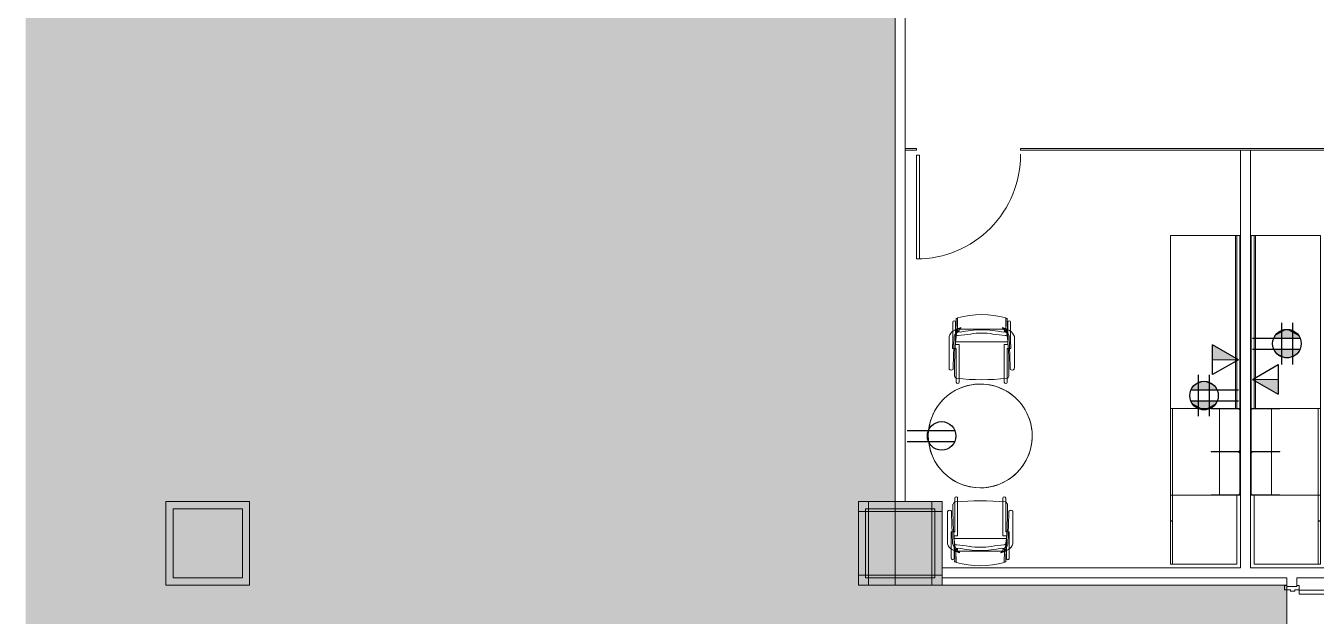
# Model space of a CAD drawing. Header units: inches. Extents: x 4757 to 6765, y 9919 to 10946.
# Drawn here: x 4757.3 to 5204.6, y 10416 to 10620.8 of the extents above; entities that cross this region are included whole.
import ezdxf

# ---------------------------------------------------------------- set-up
doc = ezdxf.new("R2010")
doc.units = ezdxf.units.IN
doc.header["$MEASUREMENT"] = 0
for name, color, linetype, lineweight in [('A-ANNO-NOTE', 7, 'Continuous', 9), ('A-DETL-GENF', 92, 'Continuous', 9), ('A-DETL-THIN', 151, 'Continuous', 9), ('A-DOOR', 31, 'Continuous', 13), ('A-WALL', 113, 'Continuous', 13), ('A-WALL-PATT', 111, 'Continuous', 13), ('Bb-col', 7, 'Continuous', 9), ('I-FURN', 30, 'Continuous', 9), ('I-FURN-PNLS', 30, 'Continuous', 9), ('I-WALL', 2, 'Continuous', 9), ('Rosslyn Plaza North_1777 North Kent St _W632_-09_dwg', 8, 'Continuous', 9)]:
    doc.layers.add(name, color=color, linetype=linetype, lineweight=lineweight)

# ---------------------------------------------------------------- blocks, each defined once
blk = doc.blocks.new('Door - Single - Solid Door-8328956-Level XX  POWER _ SIGNAL')
at = {"layer": 'A-DOOR'}
for p, q in [((-14.01, 38.59), (-12.63, 38.59)), ((-14.01, 2.59), (-14.01, 38.59)), ((-12.63, 38.59), (-12.63, 2.59)), ((-12.63, 2.59), (-14.01, 2.59))]:
    blk.add_line(p, q, dxfattribs=at)
at = {"layer": 'A-DOOR', "lineweight": 9}
for p, q in [((-15.63, 2.59), (-15.63, 1.84)), ((-14.13, 2.59), (-15.63, 2.59)), ((-14.13, 1.09), (-14.13, 2.59)), ((-13.63, 1.09), (-14.13, 1.09)), ((-13.63, -0.41), (-13.63, 1.09)), ((22.12, 1.09), (21.62, 1.09)), ((21.62, 1.09), (21.62, -0.41)), ((23.62, 2.59), (22.12, 2.59)), ((22.12, 2.59), (22.12, 1.09)), ((23.62, 1.84), (23.62, 2.59)), ((-15.63, -1.66), (-15.63, -2.41)), ((-15.63, -2.41), (-14.13, -2.41)), ((-14.13, -2.41), (-14.13, -0.41)), ((-14.13, -0.41), (-13.63, -0.41)), ((21.62, -0.41), (22.12, -0.41)), ((22.12, -0.41), (22.12, -2.41)), ((22.12, -2.41), (23.62, -2.41)), ((23.62, -2.41), (23.62, -1.66))]:
    blk.add_line(p, q, dxfattribs=at)
blk.add_arc((-14.01, 2.59), 36, 359.5, 90, dxfattribs=at)
blk = doc.blocks.new('Door - Glass Single - Patch - Short Handle-7125741-Level XX  POWER _ SIGNAL')
at = {"layer": 'A-DOOR', "lineweight": 20}
for p, q in [((17, 38), (17, 2)), ((18, 38), (17, 38)), ((18, 2), (18, 38)), ((17, 2), (18, 2))]:
    blk.add_line(p, q, dxfattribs=at)
at = {"layer": 'A-DOOR', "lineweight": 9}
blk.add_arc((18, 2), 36, 90, 180.5, dxfattribs=at)
blk = doc.blocks.new('F - EXECUTIVE DESK 4 - F - EXECUTIVE DESK 4-7148762-Level XX  POWER _ SIGNAL')
at = {"layer": 'I-FURN'}
for p, q in [((-58, 86.56), (-58, 86)), ((-58, 86), (-58, 86.56)), ((-58, 86), (-58, 77.06)), ((-58, 77.06), (-58, 86)), ((-57.94, 77.06), (-57.94, 86.56)), ((-57.94, 86.56), (-57.94, 77.06)), ((-43.5, 87.06), (-57.5, 87.06)), ((-57.5, 87.06), (-43.5, 87.06)), ((-57.5, 87), (-43.5, 87)), ((-43.5, 87), (-57.5, 87)), ((-43.06, 86.56), (-43.06, 77.06)), ((-43.06, 77.06), (-43.06, 86.56)), ((-43, 86.56), (-43, 77.06)), ((-43, 77.06), (-43, 86.56)), ((-43, 77.06), (-43, 86.56)), ((-43, 86.56), (-43, 77.06)), ((-42.94, 77.06), (-42.94, 86.56)), ((-42.94, 86.56), (-42.94, 77.06)), ((-28.5, 87.06), (-42.5, 87.06)), ((-42.5, 87.06), (-28.5, 87.06)), ((-42.5, 87), (-28.5, 87)), ((-28.5, 87), (-42.5, 87)), ((-28.06, 86.56), (-28.06, 77.06)), ((-28.06, 77.06), (-28.06, 86.56)), ((-28, 77.06), (-28, 86.56)), ((-28, 86.56), (-28, 77.06)), ((-58, 77.06), (-57.94, 77.06)), ((-57.94, 77.06), (-58, 77.06)), ((-43.06, 77.06), (-43, 77.06)), ((-43, 77.06), (-43.06, 77.06)), ((-43, 77.06), (-42.94, 77.06)), ((-42.94, 77.06), (-43, 77.06)), ((-28.06, 77.06), (-28, 77.06)), ((-28, 77.06), (-28.06, 77.06))]:
    blk.add_line(p, q, dxfattribs=at)
for centre, radius, start, end in [((-57.5, 86.56), 0.5, 90, 180), ((-57.5, 86.56), 0.5, 151.7279, 180), ((-57.5, 86.56), 0.438, 90, 180), ((-57.5, 86.56), 0.438, 90, 180), ((-57.5, 86.56), 0.5, 120, 150), ((-57.5, 86.56), 0.5, 91.7852, 118.6525), ((-43.5, 86.56), 0.5, 360, 90), ((-43.5, 86.56), 0.5, 61.5993, 90), ((-43.5, 86.56), 0.438, 360, 90), ((-43.5, 86.56), 0.438, 0, 90), ((-43.5, 86.56), 0.5, 30, 60), ((-43.5, 86.56), 0.5, 0, 28.2721), ((-42.5, 86.56), 0.5, 90, 180), ((-42.5, 86.56), 0.5, 151.7279, 180), ((-42.5, 86.56), 0.438, 90, 180), ((-42.5, 86.56), 0.438, 90, 180), ((-42.5, 86.56), 0.5, 120, 150), ((-42.5, 86.56), 0.5, 91.7852, 118.6525), ((-28.5, 86.56), 0.5, 360, 90), ((-28.5, 86.56), 0.5, 61.5993, 90), ((-28.5, 86.56), 0.438, 360, 90), ((-28.5, 86.56), 0.438, 0, 90), ((-28.5, 86.56), 0.5, 30, 60), ((-28.5, 86.56), 0.5, 0, 28.2721)]:
    blk.add_arc(centre, radius, start, end, dxfattribs=at)
at = {"layer": 'I-FURN-PNLS'}
for p, q in [((-58, 86), (-82, 86)), ((-82, 86), (-82, 63)), ((-43, 87.06), (-58, 87.06)), ((-58, 87.06), (-58, 86)), ((-57.74, 87), (-58, 87)), ((-58, 87), (-58, 86.56)), ((-58, 86.56), (-58, 86)), ((-58, 86), (-58, 77.06)), ((-58, 63), (-58, 86)), ((-58, 86), (-58, 77.06)), ((-57.94, 77.06), (-57.94, 87)), ((-57.94, 87), (-43.06, 87)), ((-57.67, 87), (-57.74, 87)), ((-57.62, 87), (-57.67, 87)), ((-57.5, 87), (-57.59, 87)), ((-43.5, 87), (-57.5, 87)), ((-43.41, 87), (-43.5, 87)), ((-43.33, 87), (-43.38, 87)), ((-43.26, 87), (-43.33, 87)), ((-42.74, 87), (-43.26, 87)), ((-43.06, 87), (-43.06, 77.06)), ((-28, 87.06), (-43, 87.06)), ((-43, 87.06), (-43, 77.06)), ((-43, 77.06), (-43, 87.06)), ((-42.94, 77.06), (-42.94, 87)), ((-42.94, 87), (-28.06, 87)), ((-42.67, 87), (-42.74, 87)), ((-42.62, 87), (-42.67, 87)), ((-42.5, 87), (-42.59, 87)), ((-28.5, 87), (-42.5, 87)), ((-28.41, 87), (-28.5, 87)), ((-28.33, 87), (-28.38, 87)), ((-28.26, 87), (-28.33, 87)), ((-28, 87), (-28.26, 87)), ((-28.06, 87), (-28.06, 77.06)), ((-28, 77.06), (-28, 87.06)), ((32, 87), (-28, 87)), ((32, 86), (-28, 86)), ((-28, 86), (-28, 85.53)), ((-28, 85.53), (32, 85.53)), ((32, 86), (32, 87)), ((32, 85.53), (32, 86)), ((32, 85.53), (32, 86)), ((32, 63), (32, 85.53)), ((-58, 80), (-58, 77.06)), ((-58, 77.06), (-57.94, 77.06)), ((-58, 77.06), (-58, 63.75)), ((-58, 77.06), (-58, 63)), ((-43.06, 80), (-57.94, 80)), ((-43.06, 77.06), (-43, 77.06)), ((-43, 77.06), (-42.94, 77.06)), ((-28.06, 80), (-42.94, 80)), ((-28.06, 77.06), (-28, 77.06)), ((-28, 77.06), (-28, 80)), ((-28, 63.75), (-28, 77.06)), ((-67.12, 63.75), (-82, 63.75)), ((-82, 63.75), (-82, 63)), ((-67.12, 63.75), (-82, 63.75)), ((-82, 63.75), (-82, 63)), ((-67.12, 63.75), (-82, 63.75)), ((-82, 63.75), (-82, 63)), ((-82, 63), (-58, 63)), ((-82, 63), (-67.12, 63)), ((-82, 63), (-67.12, 63)), ((-82, 63), (-67.12, 63)), ((-67.12, 63), (-67.12, 63.75)), ((-67.12, 63), (-67.12, 63.75)), ((-67.12, 63), (-67.12, 63.75)), ((-58, 63.75), (-67, 63.75)), ((-67, 63.75), (-67, 63)), ((-67, 63), (-58, 63)), ((-58, 63), (-58, 63.75)), ((-58, 63.75), (-58, 63)), ((-28, 63.75), (-58, 63.75)), ((-58, 63.75), (-58, 63)), ((-28, 63.75), (-58, 63.75)), ((-58, 63.75), (-58, 63)), ((-58, 63), (-28, 63)), ((-58, 63), (-28, 63)), ((-58, 63), (-28, 63)), ((-58, 63), (32, 63)), ((-28, 63), (-28, 63.75)), ((-28, 63), (-28, 63.75)), ((-28, 63), (-28, 63.75))]:
    blk.add_line(p, q, dxfattribs=at)
blk = doc.blocks.new('F - EXECUTIVE DESK 4 - F - EXECUTIVE DESK 4-V30-Level XX  POWER _ SIGNAL')
at = {"layer": 'I-FURN'}
for p, q in [((-58, -77.06), (-58, -86)), ((-57.94, -77.06), (-58, -77.06)), ((-58, -77.06), (-57.94, -77.06)), ((-58, -86), (-58, -77.06)), ((-57.94, -86.56), (-57.94, -77.06)), ((-57.94, -77.06), (-57.94, -86.56)), ((-43, -77.06), (-43.06, -77.06)), ((-43.06, -77.06), (-43.06, -86.56)), ((-43.06, -86.56), (-43.06, -77.06)), ((-43.06, -77.06), (-43, -77.06)), ((-43, -77.06), (-43, -86.56)), ((-42.94, -77.06), (-43, -77.06)), ((-43, -77.06), (-42.94, -77.06)), ((-43, -86.56), (-43, -77.06)), ((-43, -86.56), (-43, -77.06)), ((-43, -77.06), (-43, -86.56)), ((-42.94, -86.56), (-42.94, -77.06)), ((-42.94, -77.06), (-42.94, -86.56)), ((-28, -77.06), (-28.06, -77.06)), ((-28.06, -77.06), (-28.06, -86.56)), ((-28.06, -86.56), (-28.06, -77.06)), ((-28.06, -77.06), (-28, -77.06)), ((-28, -86.56), (-28, -77.06)), ((-28, -77.06), (-28, -86.56)), ((-58, -86), (-58, -86.56)), ((-58, -86.56), (-58, -86)), ((-43.5, -87), (-57.5, -87)), ((-57.5, -87), (-43.5, -87)), ((-57.5, -87.06), (-43.5, -87.06)), ((-43.5, -87.06), (-57.5, -87.06)), ((-28.5, -87), (-42.5, -87)), ((-42.5, -87), (-28.5, -87)), ((-42.5, -87.06), (-28.5, -87.06)), ((-28.5, -87.06), (-42.5, -87.06))]:
    blk.add_line(p, q, dxfattribs=at)
for centre, radius, start, end in [((-57.5, -86.56), 0.5, 180, 270), ((-57.5, -86.56), 0.5, 180, 208.2721), ((-57.5, -86.56), 0.438, 180, 270), ((-57.5, -86.56), 0.438, 180, 270), ((-57.5, -86.56), 0.5, 210, 240), ((-57.5, -86.56), 0.5, 241.3475, 268.2148), ((-43.5, -86.56), 0.5, 270, 0), ((-43.5, -86.56), 0.438, 270, 0), ((-43.5, -86.56), 0.437, 270, 0), ((-43.5, -86.56), 0.5, 270, 298.4007), ((-43.5, -86.56), 0.5, 300, 330), ((-43.5, -86.56), 0.5, 331.7279, 0), ((-42.5, -86.56), 0.5, 180, 270), ((-42.5, -86.56), 0.5, 180, 208.2721), ((-42.5, -86.56), 0.438, 180, 270), ((-42.5, -86.56), 0.438, 180, 270), ((-42.5, -86.56), 0.5, 210, 240), ((-42.5, -86.56), 0.5, 241.3475, 268.2148), ((-28.5, -86.56), 0.5, 270, 0), ((-28.5, -86.56), 0.438, 270, 0), ((-28.5, -86.56), 0.437, 270, 0), ((-28.5, -86.56), 0.5, 270, 298.4007), ((-28.5, -86.56), 0.5, 300, 330), ((-28.5, -86.56), 0.5, 331.7279, 0)]:
    blk.add_arc(centre, radius, start, end, dxfattribs=at)
at = {"layer": 'I-FURN-PNLS'}
for p, q in [((-82, -63), (-58, -63)), ((-82, -86), (-82, -63)), ((-82, -63), (-67.12, -63)), ((-82, -63.75), (-82, -63)), ((-82, -63), (-67.12, -63)), ((-82, -63.75), (-82, -63)), ((-82, -63), (-67.12, -63)), ((-82, -63.75), (-82, -63)), ((-67.12, -63.75), (-82, -63.75)), ((-67.12, -63.75), (-82, -63.75)), ((-67.12, -63.75), (-82, -63.75)), ((-67.12, -63), (-67.12, -63.75)), ((-67.12, -63), (-67.12, -63.75)), ((-67.12, -63), (-67.12, -63.75)), ((-67, -63), (-58, -63)), ((-67, -63.75), (-67, -63)), ((-58, -63.75), (-67, -63.75)), ((-58, -63), (-58, -86)), ((-58, -63), (-58, -63.75)), ((-58, -63), (-28, -63)), ((-58, -63.75), (-58, -63)), ((-58, -63), (-28, -63)), ((-58, -63.75), (-58, -63)), ((-58, -63), (-28, -63)), ((-58, -63.75), (-58, -63)), ((-58, -63), (32, -63)), ((-58, -77.06), (-58, -63)), ((-58, -77.06), (-58, -63.75)), ((-28, -63.75), (-58, -63.75)), ((-28, -63.75), (-58, -63.75)), ((-28, -63), (-28, -63.75)), ((-28, -63), (-28, -63.75)), ((-28, -63), (-28, -63.75)), ((-28, -63.75), (-28, -77.06)), ((32, -63), (32, -85.53)), ((-58, -77.06), (-57.94, -77.06)), ((-58, -86), (-58, -77.06)), ((-58, -80), (-58, -77.06)), ((-58, -86), (-58, -77.06)), ((-57.94, -77.06), (-57.94, -87)), ((-43.06, -80), (-57.94, -80)), ((-43.06, -77.06), (-43, -77.06)), ((-43.06, -87), (-43.06, -77.06)), ((-43, -77.06), (-42.94, -77.06)), ((-43, -87.06), (-43, -77.06)), ((-43, -77.06), (-43, -87.06)), ((-42.94, -77.06), (-42.94, -87)), ((-28.06, -80), (-42.94, -80)), ((-28.06, -77.06), (-28, -77.06)), ((-28.06, -87), (-28.06, -77.06)), ((-28, -77.06), (-28, -87.06)), ((-28, -77.06), (-28, -80)), ((-58, -86), (-82, -86)), ((-58, -87.06), (-58, -86)), ((-58, -86.56), (-58, -86)), ((-58, -87), (-58, -86.56)), ((-57.74, -87), (-58, -87)), ((-43, -87.06), (-58, -87.06)), ((-57.94, -87), (-43.06, -87)), ((-57.67, -87), (-57.74, -87)), ((-57.62, -87), (-57.67, -87)), ((-57.5, -87), (-57.59, -87)), ((-43.5, -87), (-57.5, -87)), ((-43.41, -87), (-43.5, -87)), ((-43.33, -87), (-43.38, -87)), ((-43.26, -87), (-43.33, -87)), ((-42.74, -87), (-43.26, -87)), ((-28, -87.06), (-43, -87.06)), ((-42.94, -87), (-28.06, -87)), ((-42.67, -87), (-42.74, -87)), ((-42.62, -87), (-42.67, -87)), ((-42.5, -87), (-42.59, -87)), ((-28.5, -87), (-42.5, -87)), ((-28.41, -87), (-28.5, -87)), ((-28.33, -87), (-28.38, -87)), ((-28.26, -87), (-28.33, -87)), ((-28, -87), (-28.26, -87)), ((-28, -85.53), (32, -85.53)), ((-28, -86), (-28, -85.53)), ((32, -86), (-28, -86)), ((32, -87), (-28, -87)), ((32, -85.53), (32, -86)), ((32, -85.53), (32, -86)), ((32, -86), (32, -87))]:
    blk.add_line(p, q, dxfattribs=at)
blk = doc.blocks.new('F - CONF TABLE _ROUND-4 CHAIRS_ - Lam 30Dia Single-Column Base-7106585-Level XX  POWER _ SIGNAL')
at = {"layer": 'I-FURN'}
for start, end in [(360, 180), (360, 180), (18.9474, 180), (0, 18.9474), (180, 360), (180, 360), (180, 246.3158), (246.3158, 0)]:
    blk.add_arc((-17.69, 2.75), 18, start, end, dxfattribs=at)
blk = doc.blocks.new('F-Haworth_Chair_X99-Seminar - X99 Seminar Chair with Glides-V34-Level XX  POWER _ SIGNAL')
at = {"layer": 'I-FURN'}
for p, q in [((-8.82, 9.44), (-8.82, 10.78)), ((-8.82, -0.89), (-8.82, 9.44)), ((-7.83, 10.78), (-7.83, 9.57)), ((-7.83, 9.57), (-7.83, 9.02)), ((-7.83, 8.98), (-7.83, -2.27)), ((7.83, 9.57), (7.83, 10.78)), ((7.83, 9.02), (7.83, 9.57)), ((7.83, -2.27), (7.83, 8.98)), ((8.82, 10.78), (8.82, 9.44)), ((8.82, 9.44), (8.82, -0.89)), ((-11.32, 5.48), (-11.3, 6.32)), ((-11.32, -5.06), (-11.32, 5.48)), ((-9.92, 6.36), (-9.92, 5.36)), ((-9.92, 5.36), (-9.57, -4.97)), ((9.57, -4.97), (9.92, 5.36)), ((9.92, 5.36), (9.92, 6.36)), ((11.3, 6.32), (11.32, 5.48)), ((11.32, 5.48), (11.32, -5.06)), ((-10.07, -0.89), (-9.71, -0.89)), ((-10.07, -2.27), (-10.07, -0.89)), ((-10.04, -2.27), (-10.07, -2.27)), ((-10.04, -4.99), (-10.04, -2.27)), ((-9.71, -0.89), (-9.2, -0.89)), ((-9.2, -0.89), (-8.82, -0.89)), ((-9.07, -3.12), (9.07, -3.12)), ((-9.07, -3.2), (-9.07, -3.12)), ((-8.9, -4.8), (-9.07, -3.2)), ((-9.04, -2.27), (-9.04, -3.12)), ((-7.83, -2.27), (-9.04, -2.27)), ((-9.04, -3.12), (-9.04, -3.43)), ((-9.04, -3.43), (-9.04, -3.62)), ((-9.04, -3.62), (-9.04, -5.99)), ((9.04, -2.27), (7.83, -2.27)), ((8.82, -0.89), (9.2, -0.89)), ((9.07, -3.2), (8.9, -4.8)), ((9.04, -3.12), (9.04, -2.27)), ((9.04, -3.43), (9.04, -3.12)), ((9.04, -3.62), (9.04, -3.43)), ((9.04, -5.99), (9.04, -3.62)), ((9.07, -3.12), (9.07, -3.2)), ((9.2, -0.89), (9.71, -0.89)), ((9.71, -0.89), (10.07, -0.89)), ((10.04, -2.27), (10.04, -4.99)), ((10.07, -2.27), (10.04, -2.27)), ((10.07, -0.89), (10.07, -2.27)), ((-10.04, -6.81), (-10.04, -5)), ((-10.04, -10.02), (-10.04, -6.81)), ((-9.13, -5.92), (-8.07, -6.77)), ((-9.04, -5.99), (-9.04, -7.4)), ((-9.04, -7.4), (-9.04, -10.02)), ((-8.88, -4.99), (-8.89, -4.91)), ((-8.75, -6.22), (-8.88, -4.99)), ((-8.68, -6.87), (-8.75, -6.22)), ((-8.62, -7.42), (-8.68, -6.87)), ((-8.6, -7.6), (-8.62, -7.43)), ((-8.61, -6.81), (-8.23, -6.95)), ((-8.49, -7.6), (-8.56, -7.6)), ((-8.42, -7.57), (-8.34, -11.37)), ((-8.34, -11.52), (-8.42, -7.57)), ((-7.65, -7.6), (-8.4, -7.6)), ((-8.03, -6.81), (-7.95, -6.87)), ((7.65, -7.6), (-7.65, -7.6)), ((-7.18, -7.99), (-7.21, -8.13)), ((7.21, -8.13), (7.18, -7.99)), ((8.4, -7.6), (7.65, -7.6)), ((7.95, -6.87), (8.03, -6.81)), ((8.07, -6.77), (9.13, -5.92)), ((8.23, -6.95), (8.61, -6.81)), ((8.34, -11.37), (8.42, -7.57)), ((8.42, -7.57), (8.34, -11.52)), ((8.56, -7.6), (8.49, -7.6)), ((8.62, -7.43), (8.6, -7.6)), ((8.68, -6.87), (8.62, -7.42)), ((8.75, -6.22), (8.68, -6.87)), ((8.88, -4.99), (8.75, -6.22)), ((8.89, -4.91), (8.88, -4.99)), ((9.04, -7.4), (9.04, -5.99)), ((9.04, -10.02), (9.04, -7.4)), ((10.04, -5), (10.04, -6.81)), ((10.04, -6.81), (10.04, -10.02))]:
    blk.add_line(p, q, dxfattribs=at)
for centre, radius, start, end in [((-8.21, 8.28), 1.31, 110.0433, 159.9567), ((-8.32, 10.78), 0.495, 0, 180), ((0, -75.01), 84.96, 84.1475, 95.8525), ((8.32, 10.78), 0.495, 0, 180), ((8.21, 8.28), 1.31, 20.0433, 69.9567), ((-10.58, 5.68), 0.956, 45.8901, 138.1099), ((144.06, 7.32), 153.52, 179.4749, 184.5213), ((-144.06, 7.32), 153.52, 355.4787, 0.5251), ((10.58, 5.68), 0.956, 41.8901, 134.1099), ((-7.87, -3.92), 3.63, 198.1789, 238.0478), ((-4.71, 1.15), 9.61, 238.0478, 243.9964), ((-8.18, -4.9), 1.39, 182.8013, 227.1078), ((-8.24, -4.59), 0.763, 194.2338, 275.7662), ((-5.2, -7.86), 3.74, 170.0936, 184.0143), ((-36.06, -10.03), 27.2, 357.4882, 4.0143), ((-4.71, 1.15), 9.61, 243.9964, 246.4906), ((-8.28, -7.33), 0.613, 122.5427, 170.0936), ((-4.71, 1.15), 9.61, 246.6393, 247.073), ((-7.37, -7.55), 1.05, 95.9554, 181.1786), ((-7.37, -7.55), 1.05, 145.2002, 181.1786), ((-4.71, 1.15), 9.61, 247.2631, 254.9334), ((-11.32, -48.08), 42.84, 79.9767, 85.7699), ((-6.55, -6.76), 1.38, 185.0878, 212.4248), ((-6.55, -6.76), 1.38, 214.0187, 242.9497), ((0, 26.49), 33.83, 257.2285, 282.7715), ((0, 15.97), 22.19, 259.9767, 280.0233), ((11.32, -48.08), 42.84, 94.2301, 100.0233), ((6.55, -6.76), 1.38, 297.0503, 325.9813), ((4.71, 1.15), 9.61, 285.0666, 292.7369), ((7.37, -7.55), 1.05, 358.8214, 84.0446), ((6.55, -6.76), 1.38, 327.5752, 354.9122), ((8.24, -4.59), 0.763, 264.2338, 345.7662), ((7.37, -7.55), 1.05, 358.8214, 34.7998), ((4.71, 1.15), 9.61, 292.927, 293.3607), ((4.71, 1.15), 9.61, 293.5094, 296.0036), ((8.28, -7.33), 0.613, 9.9064, 57.4573), ((36.06, -10.03), 27.2, 175.9857, 182.5118), ((5.2, -7.86), 3.74, 355.9857, 9.9064), ((4.71, 1.15), 9.61, 296.0036, 301.9522), ((8.18, -4.9), 1.39, 312.8922, 357.1987), ((7.87, -3.92), 3.63, 301.9522, 341.8211), ((-9.54, -10.02), 0.498, 180, 0), ((0, 20.73), 33.17, 254.4478, 255.4234), ((0, 20.29), 32.89, 255.304, 284.6925), ((0, 20.73), 33.17, 284.5766, 285.5522), ((9.54, -10.02), 0.498, 180, 0)]:
    blk.add_arc(centre, radius, start, end, dxfattribs=at)
blk = doc.blocks.new('F-Haworth_Chair_X99-Seminar - X99 Seminar Chair with Glides-V35-Level XX  POWER _ SIGNAL')
at = {"layer": 'I-FURN'}
for p, q in [((-10.04, 10.02), (-10.04, 6.81)), ((-9.04, 7.4), (-9.04, 10.02)), ((-8.34, 11.52), (-8.42, 7.57)), ((-8.42, 7.57), (-8.34, 11.37)), ((8.42, 7.57), (8.34, 11.52)), ((8.34, 11.37), (8.42, 7.57)), ((9.04, 10.02), (9.04, 7.4)), ((10.04, 6.81), (10.04, 10.02)), ((-11.32, 5.06), (-11.32, -5.48)), ((-10.04, 6.81), (-10.04, 5)), ((-10.04, 4.99), (-10.04, 2.27)), ((-9.92, -5.36), (-9.57, 4.97)), ((-9.13, 5.92), (-8.07, 6.77)), ((-8.9, 4.8), (-9.07, 3.2)), ((-9.04, 5.99), (-9.04, 7.4)), ((-9.04, 3.62), (-9.04, 5.99)), ((-8.88, 4.99), (-8.89, 4.91)), ((-8.75, 6.22), (-8.88, 4.99)), ((-8.68, 6.87), (-8.75, 6.22)), ((-8.62, 7.42), (-8.68, 6.87)), ((-8.6, 7.6), (-8.62, 7.43)), ((-8.61, 6.81), (-8.23, 6.95)), ((-8.49, 7.6), (-8.56, 7.6)), ((-7.65, 7.6), (-8.4, 7.6)), ((-8.03, 6.81), (-7.95, 6.87)), ((7.65, 7.6), (-7.65, 7.6)), ((-7.18, 7.99), (-7.21, 8.13)), ((7.21, 8.13), (7.18, 7.99)), ((8.4, 7.6), (7.65, 7.6)), ((7.95, 6.87), (8.03, 6.81)), ((8.07, 6.77), (9.13, 5.92)), ((8.23, 6.95), (8.61, 6.81)), ((8.56, 7.6), (8.49, 7.6)), ((8.62, 7.43), (8.6, 7.6)), ((8.68, 6.87), (8.62, 7.42)), ((8.75, 6.22), (8.68, 6.87)), ((8.88, 4.99), (8.75, 6.22)), ((8.89, 4.91), (8.88, 4.99)), ((9.07, 3.2), (8.9, 4.8)), ((9.04, 7.4), (9.04, 5.99)), ((9.04, 5.99), (9.04, 3.62)), ((9.57, 4.97), (9.92, -5.36)), ((10.04, 5), (10.04, 6.81)), ((10.04, 2.27), (10.04, 4.99)), ((11.32, -5.48), (11.32, 5.06)), ((-10.04, 2.27), (-10.07, 2.27)), ((-10.07, 2.27), (-10.07, 0.89)), ((-10.07, 0.89), (-9.71, 0.89)), ((-9.71, 0.89), (-9.2, 0.89)), ((-9.2, 0.89), (-8.82, 0.89)), ((-9.07, 3.2), (-9.07, 3.12)), ((-9.07, 3.12), (9.07, 3.12)), ((-9.04, 3.43), (-9.04, 3.62)), ((-9.04, 3.12), (-9.04, 3.43)), ((-9.04, 2.27), (-9.04, 3.12)), ((-7.83, 2.27), (-9.04, 2.27)), ((-8.82, 0.89), (-8.82, -9.44)), ((-7.83, -9.57), (-7.83, 2.27)), ((9.04, 2.27), (7.83, 2.27)), ((7.83, 2.27), (7.83, -9.57)), ((8.82, 0.89), (9.2, 0.89)), ((8.82, -9.44), (8.82, 0.89)), ((9.04, 3.62), (9.04, 3.43)), ((9.04, 3.43), (9.04, 3.12)), ((9.04, 3.12), (9.04, 2.27)), ((9.07, 3.12), (9.07, 3.2)), ((9.2, 0.89), (9.71, 0.89)), ((9.71, 0.89), (10.07, 0.89)), ((10.07, 2.27), (10.04, 2.27)), ((10.07, 0.89), (10.07, 2.27)), ((-11.32, -5.48), (-11.3, -6.32)), ((-9.92, -6.36), (-9.92, -5.36)), ((9.92, -5.36), (9.92, -6.36)), ((11.3, -6.32), (11.32, -5.48)), ((-8.82, -9.44), (-8.82, -10.78)), ((-7.83, -10.78), (-7.83, -9.57)), ((7.83, -9.57), (7.83, -10.78)), ((8.82, -10.78), (8.82, -9.44))]:
    blk.add_line(p, q, dxfattribs=at)
for centre, radius, start, end in [((-9.54, 10.02), 0.498, 360, 180), ((-36.06, 10.03), 27.2, 355.9857, 2.5118), ((0, -20.73), 33.17, 104.5766, 105.5522), ((0, -20.29), 32.89, 75.3075, 104.696), ((0, -20.73), 33.17, 74.4478, 75.4234), ((36.06, 10.03), 27.2, 177.4882, 184.0143), ((9.54, 10.02), 0.498, 360, 180), ((-7.87, 3.92), 3.63, 121.9522, 161.8211), ((-4.71, -1.15), 9.61, 116.0036, 121.9522), ((-8.18, 4.9), 1.39, 132.8922, 177.1987), ((144.06, -7.32), 153.52, 175.4787, 180.5251), ((-8.24, 4.59), 0.763, 84.2338, 165.7662), ((-5.2, 7.86), 3.74, 175.9857, 189.9064), ((-4.71, -1.15), 9.61, 113.5094, 116.0036), ((-8.28, 7.33), 0.613, 189.9064, 237.4573), ((-4.71, -1.15), 9.61, 112.927, 113.3607), ((-4.71, -1.15), 9.61, 105.0666, 112.7369), ((-7.37, 7.55), 1.05, 178.8214, 214.7998), ((-7.37, 7.55), 1.05, 178.8214, 264.0446), ((-11.32, 48.08), 42.84, 274.2301, 280.0233), ((-6.55, 6.76), 1.38, 147.5752, 174.9122), ((-6.55, 6.76), 1.38, 117.0503, 145.9813), ((0, -26.49), 33.83, 77.2285, 102.7715), ((0, -15.97), 22.19, 79.9767, 100.0233), ((11.32, 48.08), 42.84, 259.9767, 265.7699), ((6.55, 6.76), 1.38, 34.0187, 62.9497), ((4.71, -1.15), 9.61, 67.2631, 74.9334), ((7.37, 7.55), 1.05, 275.9554, 1.1786), ((6.55, 6.76), 1.38, 5.0878, 32.4248), ((8.24, 4.59), 0.763, 14.2338, 95.7662), ((7.37, 7.55), 1.05, 325.2002, 1.1786), ((4.71, -1.15), 9.61, 66.6393, 67.073), ((4.71, -1.15), 9.61, 63.9964, 66.4906), ((8.28, 7.33), 0.613, 302.5427, 350.0936), ((5.2, 7.86), 3.74, 350.0936, 4.0143), ((4.71, -1.15), 9.61, 58.0478, 63.9964), ((-144.06, -7.32), 153.52, 359.4749, 4.5213), ((8.18, 4.9), 1.39, 2.8013, 47.1078), ((7.87, 3.92), 3.63, 18.1789, 58.0478), ((-10.58, -5.68), 0.956, 221.8901, 314.1099), ((-8.21, -8.28), 1.31, 200.0433, 249.9567), ((8.21, -8.28), 1.31, 290.0433, 339.9567), ((10.58, -5.68), 0.956, 225.8901, 318.1099), ((-8.32, -10.78), 0.495, 180, 360), ((0, 75.01), 84.96, 264.1475, 275.8525), ((8.32, -10.78), 0.495, 180, 360)]:
    blk.add_arc(centre, radius, start, end, dxfattribs=at)
blk = doc.blocks.new('Rosslyn Plaza North_1777 North Kent St _W632_-09_dwg-6954577-Level XX  POWER _ SIGNAL')
at = {"layer": 'Bb-col', "flags": 128}
for points in [[(4805.92, 10426.79), (4834.92, 10426.79), (4834.92, 10455.79), (4805.92, 10455.79)], [(4808.42, 10429.29), (4832.42, 10429.29), (4832.42, 10453.29), (4808.42, 10453.29)], [(5045.92, 10426.79), (5074.92, 10426.79), (5074.92, 10455.79), (5045.92, 10455.79)], [(5048.42, 10429.29), (5072.42, 10429.29), (5072.42, 10453.29), (5048.42, 10453.29)]]:
    blk.add_lwpolyline(points, close=True, dxfattribs=at)

msp = doc.modelspace()

# ---------------------------------------------------------------- hatches: boundary and pattern name
at = {"layer": 'A-ANNO-NOTE'}
for points in [[(5199.03, 10512.46), (5190.26, 10513.16), (5189.9, 10512.46)], [(5190.26, 10513.16), (5194.4, 10515.5), (5193.24, 10515.34)], [(5198.74, 10513.05), (5194.4, 10515.5), (5190.26, 10513.16)], [(5190.26, 10513.16), (5193.24, 10515.34), (5191.59, 10514.58)], [(5190.26, 10513.16), (5191.59, 10514.58), (5191.28, 10514.34)], [(5190.26, 10513.16), (5191.28, 10514.34), (5190.64, 10513.69)], [(5199.03, 10512.46), (5198.74, 10513.05), (5190.26, 10513.16)], [(5191.59, 10514.58), (5193.24, 10515.34), (5192.03, 10514.86)], [(5198.74, 10513.05), (5197.34, 10514.58), (5194.4, 10515.5)], [(5197.34, 10514.58), (5195.31, 10515.43), (5194.53, 10515.5)], [(5197.34, 10514.58), (5196.9, 10514.86), (5195.31, 10515.43)], [(5196.9, 10514.86), (5196.07, 10515.23), (5195.31, 10515.43)], [(5196.9, 10514.86), (5196.67, 10514.98), (5196.07, 10515.23)], [(5198.74, 10513.05), (5197.65, 10514.34), (5197.34, 10514.58)], [(5198.29, 10513.69), (5198.03, 10513.98), (5197.65, 10514.34)], [(5198.74, 10513.05), (5198.29, 10513.69), (5197.65, 10514.34)], [(5177.64, 10504.95), (5168.71, 10510.11), (5168.71, 10504.95)], [(5189.96, 10508.51), (5199.03, 10508.63), (5189.9, 10508.63)], [(5198.67, 10507.94), (5199.03, 10508.63), (5189.96, 10508.51)], [(5190.26, 10507.94), (5198.67, 10507.94), (5189.96, 10508.51)], [(5190.81, 10507.21), (5198.67, 10507.94), (5190.26, 10507.94)], [(5197.75, 10506.84), (5198.67, 10507.94), (5190.81, 10507.21)], [(5194.4, 10505.6), (5197.75, 10506.84), (5190.81, 10507.21)], [(5192.15, 10506.18), (5190.81, 10507.21), (5191.38, 10506.68)], [(5193.62, 10505.67), (5190.81, 10507.21), (5192.15, 10506.18)], [(5194.4, 10505.6), (5190.81, 10507.21), (5193.62, 10505.67)], [(5194.53, 10505.6), (5197.75, 10506.84), (5194.4, 10505.6)], [(5194.53, 10505.6), (5196.79, 10506.18), (5197.75, 10506.84)], [(5197.75, 10506.84), (5198.29, 10507.41), (5198.67, 10507.94)], [(5193.62, 10505.67), (5192.15, 10506.18), (5193.24, 10505.75)], [(5194.53, 10505.6), (5195.69, 10505.75), (5196.79, 10506.18)], [(5194.53, 10505.6), (5195.31, 10505.67), (5195.69, 10505.75)], [(5195.69, 10505.75), (5196.07, 10505.86), (5196.79, 10506.18)], [(5196.79, 10506.18), (5197.13, 10506.37), (5197.55, 10506.68)], [(5191.49, 10492.97), (5191.49, 10498.13), (5182.56, 10498.13)], [(5161.17, 10494.45), (5170.25, 10494.57), (5161.53, 10495.14)], [(5170.3, 10494.45), (5170.25, 10494.57), (5161.17, 10494.45)], [(5161.53, 10495.14), (5169.39, 10495.87), (5162.45, 10496.24)], [(5161.53, 10495.14), (5162.45, 10496.24), (5161.91, 10495.67)], [(5169.94, 10495.14), (5169.39, 10495.87), (5161.53, 10495.14)], [(5170.25, 10494.57), (5169.94, 10495.14), (5161.53, 10495.14)], [(5169.39, 10495.87), (5165.8, 10497.48), (5162.45, 10496.24)], [(5162.45, 10496.24), (5165.67, 10497.48), (5163.42, 10496.91)], [(5162.45, 10496.24), (5165.8, 10497.48), (5165.67, 10497.48)], [(5163.42, 10496.91), (5165.67, 10497.48), (5164.51, 10497.33)], [(5169.39, 10495.87), (5166.58, 10497.41), (5165.8, 10497.48)], [(5169.39, 10495.87), (5168.06, 10496.91), (5166.58, 10497.41)], [(5168.06, 10496.91), (5166.96, 10497.33), (5166.58, 10497.41)], [(5168.06, 10496.91), (5167.34, 10497.22), (5166.96, 10497.33)], [(5169.39, 10495.87), (5168.82, 10496.41), (5168.06, 10496.91)], [(5168.82, 10496.41), (5168.61, 10496.56), (5168.06, 10496.91)], [(5169.94, 10495.14), (5169.72, 10495.47), (5169.39, 10495.87)], [(5169.94, 10489.92), (5170.3, 10490.62), (5161.17, 10490.62)], [(5169.94, 10489.92), (5161.17, 10490.62), (5161.46, 10490.03)], [(5165.8, 10487.58), (5169.94, 10489.92), (5161.46, 10490.03)], [(5162.86, 10488.5), (5161.46, 10490.03), (5162.55, 10488.74)], [(5162.55, 10488.74), (5161.46, 10490.03), (5161.91, 10489.39)], [(5165.8, 10487.58), (5161.46, 10490.03), (5162.86, 10488.5)], [(5165.8, 10487.58), (5166.96, 10487.74), (5169.94, 10489.92)], [(5166.96, 10487.74), (5168.61, 10488.5), (5169.94, 10489.92)], [(5168.61, 10488.5), (5168.92, 10488.74), (5169.94, 10489.92)], [(5168.92, 10488.74), (5169.56, 10489.39), (5169.94, 10489.92)], [(5165.67, 10487.58), (5165.8, 10487.58), (5162.86, 10488.5)], [(5164.89, 10487.65), (5162.86, 10488.5), (5163.3, 10488.22)], [(5165.67, 10487.58), (5162.86, 10488.5), (5164.89, 10487.65)], [(5164.89, 10487.65), (5163.3, 10488.22), (5164.13, 10487.85)], [(5165.8, 10487.58), (5166.58, 10487.65), (5166.96, 10487.74)], [(5166.96, 10487.74), (5168.17, 10488.22), (5168.61, 10488.5)], [(5166.96, 10487.74), (5167.34, 10487.85), (5168.17, 10488.22)], [(5167.34, 10487.85), (5167.58, 10487.94), (5168.17, 10488.22)]]:
    msp.add_hatch(color=256, dxfattribs=at).paths.add_polyline_path(points, flags=0)
at = {"layer": 'A-DETL-GENF'}
h = msp.add_hatch(color=9, dxfattribs=at)
h.paths.add_polyline_path([(6042.98, 9918.54), (6726.34, 9918.54), (6736.57, 9928.76), (6707, 9958.33), (6718.49, 9986.77), (6758.92, 9986.77), (6758.92, 10183.16), (6717.8, 10183.16), (6717.8, 10199.54), (6515.42, 10199.54), (6515.42, 10186.29), (6485.42, 10186.29), (6485.42, 10199.54), (6274.92, 10199.54), (6274.91, 10186.03), (6247.91, 10186.03), (6247.91, 10097.03), (6128.43, 10097.03), (6128.43, 9969.78), (5729.54, 9969.78), (5729.54, 9940.78), (5591.29, 9940.78), (5591.29, 9969.78), (5246.43, 9969.78), (5246.43, 10221.28), (5194.41, 10221.28), (5194.41, 10426.79), (5045.92, 10426.79), (5045.92, 10455.79), (5058.67, 10455.79), (5058.67, 10666.79), (5045.92, 10666.79), (5045.92, 10695.79), (5058.67, 10695.79), (5058.67, 10696.27), (4933.13, 10821.81), (4757.33, 10646.01), (4757.33, 10304.77), (5178.35, 10304.77), (5178.35, 9918.54), (5785.84, 9918.54)], flags=0)
h.paths.add_polyline_path([(6739.04, 9931.24), (6753.63, 9945.82), (6760.42, 9960.39), (6760.42, 9986.77), (6759.67, 9986.77), (6759.67, 9983.27), (6720.85, 9983.27), (6711.11, 9959.17), (6723.3, 9946.98)], flags=0)
h.paths.add_polyline_path([(6488.92, 9946.29), (6485.42, 9946.29), (6485.42, 9976.29), (6515.42, 9976.29), (6515.42, 9946.29), (6511.92, 9946.29)], flags=0)
h.paths.add_polyline_path([(6245.42, 9946.29), (6245.42, 9976.29), (6275.42, 9976.29), (6275.42, 9946.29), (6248.92, 9946.29)], flags=0)
h.paths.add_polyline_path([(6721.3, 10186.66), (6758.92, 10186.66), (6758.92, 10199.54), (6721.3, 10199.54), (6721.3, 10198.49)], flags=0)
at = {"layer": 'A-WALL'}
msp.add_hatch(color=250, dxfattribs=at).paths.add_polyline_path([(5071.42, 10430.29), (5071.42, 10452.29), (5049.42, 10452.29), (5049.42, 10430.29)], flags=0)
at = {"layer": 'A-WALL-PATT', "lineweight": 9}
for points in [[(5045.92, 10426.79), (5049.42, 10426.79), (5049.42, 10455.79), (5045.92, 10455.79), (5045.92, 10430.29)], [(5071.42, 10452.29), (5074.92, 10452.29), (5074.92, 10455.79), (5049.42, 10455.79), (5049.42, 10452.29)], [(5074.92, 10430.29), (5074.92, 10452.29), (5071.42, 10452.29), (5071.42, 10430.29)], [(5074.92, 10426.79), (5074.92, 10430.29), (5049.42, 10430.29), (5049.42, 10426.79), (5071.42, 10426.79)]]:
    msp.add_hatch(color=7, dxfattribs=at).paths.add_polyline_path(points, flags=0)

# ---------------------------------------------------------------- linework, layer by layer
at = {"layer": 'A-ANNO-NOTE', "lineweight": 30}
for p, q in [((5192.55, 10517.72), (5192.55, 10503.37)), ((5196.38, 10517.72), (5196.38, 10503.37)), ((5182.5, 10512.46), (5199.03, 10512.46)), ((5177.64, 10504.95), (5168.71, 10510.11)), ((5168.71, 10499.79), (5168.71, 10510.11)), ((5182.5, 10508.63), (5199.03, 10508.63)), ((5177.64, 10504.95), (5168.71, 10499.79)), ((5182.56, 10498.13), (5191.49, 10503.29)), ((5191.49, 10503.29), (5191.49, 10492.97)), ((5163.82, 10485.36), (5163.82, 10499.71)), ((5167.65, 10485.36), (5167.65, 10499.71)), ((5182.56, 10498.13), (5191.49, 10492.97)), ((5177.7, 10494.45), (5161.17, 10494.45)), ((5177.7, 10490.62), (5161.17, 10490.62)), ((5062.82, 10480.46), (5079.35, 10480.46)), ((5062.82, 10480.46), (5079.35, 10480.46)), ((5062.82, 10476.63), (5079.35, 10476.63))]:
    msp.add_line(p, q, dxfattribs=at)
at = {"layer": 'A-ANNO-NOTE'}
for p, q in [((5189.9, 10512.46), (5199.03, 10512.46)), ((5177.64, 10504.95), (5168.71, 10510.11)), ((5168.71, 10510.11), (5168.71, 10504.95)), ((5199.03, 10508.63), (5189.9, 10508.63)), ((5168.71, 10504.95), (5177.64, 10504.95)), ((5182.56, 10498.13), (5191.49, 10492.97)), ((5191.49, 10498.13), (5182.56, 10498.13)), ((5191.49, 10492.97), (5191.49, 10498.13)), ((5161.17, 10494.45), (5170.3, 10494.45)), ((5170.3, 10490.62), (5161.17, 10490.62))]:
    msp.add_line(p, q, dxfattribs=at)
at = {"layer": 'A-ANNO-NOTE', "lineweight": 30}
for centre in [(5194.47, 10510.55), (5165.74, 10492.53), (5074.78, 10478.55)]:
    msp.add_circle(centre, 4.95, dxfattribs=at)
at = {"layer": 'A-ANNO-NOTE'}
for centre, start, end in [((5194.47, 10510.55), 22.7756, 157.2244), ((5194.47, 10510.55), 202.7756, 337.2244), ((5165.74, 10492.53), 22.7756, 157.2244), ((5165.74, 10492.53), 202.7756, 337.2244)]:
    msp.add_arc(centre, 4.95, start, end, dxfattribs=at)
at = {"layer": 'A-DETL-THIN'}
for p, q in [((5058.67, 10426.79), (5058.67, 10696.27)), ((5194.41, 10426.79), (5058.67, 10426.79)), ((5194.41, 10221.28), (5194.41, 10426.79))]:
    msp.add_line(p, q, dxfattribs=at)
at = {"layer": 'A-WALL'}
for p, q in [((5062.17, 10578.19), (5062.17, 10577.69)), ((5181.85, 10577.69), (5178.35, 10577.69)), ((5049.42, 10426.79), (5071.42, 10426.79))]:
    msp.add_line(p, q, dxfattribs=at)
at = {"layer": 'A-WALL', "color": 55}
for p, q in [((5049.42, 10452.29), (5049.42, 10455.79)), ((5058.67, 10455.79), (5049.42, 10455.79)), ((5074.92, 10452.29), (5049.42, 10452.29)), ((5074.92, 10430.29), (5074.92, 10452.29)), ((5049.42, 10426.79), (5049.42, 10430.29)), ((5074.92, 10430.29), (5071.42, 10430.29))]:
    msp.add_line(p, q, dxfattribs=at)
at = {"layer": 'A-WALL', "lineweight": 9}
for p, q in [((5049.42, 10452.29), (5049.42, 10430.29)), ((5071.42, 10452.29), (5049.42, 10452.29)), ((5071.42, 10430.29), (5071.42, 10452.29)), ((5049.42, 10430.29), (5071.42, 10430.29))]:
    msp.add_line(p, q, dxfattribs=at)
at = {"layer": 'I-WALL', "lineweight": 13}
for p, q in [((5058.67, 10670.29), (5058.67, 10455.79)), ((5062.17, 10578.19), (5062.17, 10670.29)), ((5066.1, 10578.19), (5062.17, 10578.19)), ((5062.17, 10455.79), (5062.17, 10577.69)), ((5062.17, 10577.69), (5066.1, 10577.69)), ((5066.1, 10577.69), (5066.1, 10578.19)), ((5254.1, 10578.19), (5102.1, 10578.19)), ((5102.1, 10578.19), (5102.1, 10577.69)), ((5102.1, 10577.69), (5178.35, 10577.69)), ((5178.35, 10577.69), (5178.35, 10432.79)), ((5181.85, 10577.69), (5254.1, 10577.69)), ((5181.85, 10432.79), (5181.85, 10577.69)), ((5071.42, 10452.29), (5071.42, 10455.79)), ((5049.42, 10452.29), (5045.92, 10452.29)), ((5178.35, 10432.79), (5074.92, 10432.79)), ((5294.52, 10432.79), (5181.85, 10432.79)), ((5045.92, 10430.29), (5049.42, 10430.29)), ((5071.42, 10426.79), (5071.42, 10430.29)), ((5074.92, 10429.29), (5194.41, 10429.29)), ((5194.41, 10429.29), (5194.41, 10426.29)), ((5197.91, 10426.29), (5197.91, 10429.29)), ((5197.91, 10429.29), (5594.79, 10429.29)), ((5194.41, 10426.29), (5197.91, 10426.29))]:
    msp.add_line(p, q, dxfattribs=at)
at = {"layer": 'I-WALL', "color": 8, "lineweight": 20}
for p, q in [((5045.92, 10455.79), (5045.92, 10452.29)), ((5049.42, 10455.79), (5045.92, 10455.79)), ((5062.17, 10455.79), (5058.67, 10455.79)), ((5074.92, 10455.79), (5071.42, 10455.79)), ((5074.92, 10452.29), (5074.92, 10455.79)), ((5045.92, 10430.29), (5045.92, 10426.79)), ((5045.92, 10426.79), (5049.42, 10426.79)), ((5071.42, 10426.79), (5074.92, 10426.79)), ((5074.92, 10426.79), (5074.92, 10429.29))]:
    msp.add_line(p, q, dxfattribs=at)
at = {"layer": 'I-WALL'}
for p, q in [((5071.42, 10455.79), (5062.17, 10455.79)), ((5045.92, 10452.29), (5045.92, 10430.29)), ((5049.42, 10430.29), (5049.42, 10452.29)), ((5071.42, 10452.29), (5071.42, 10430.29)), ((5071.42, 10430.29), (5049.42, 10430.29))]:
    msp.add_line(p, q, dxfattribs=at)

# ---------------------------------------------------------------- block references
at = {"layer": 'A-DOOR'}
for name, p, rotation in [('Door - Glass Single - Patch - Short Handle-7125741-Level XX  POWER _ SIGNAL', (5084.1, 10577.94), 180), ('Door - Single - Solid Door-8328956-Level XX  POWER _ SIGNAL', (5196.07, 10411.03), 270)]:
    msp.add_blockref(name, p, dxfattribs=dict(at, rotation=rotation))
at = {"layer": 'I-FURN'}
for name, p, rotation in [('F - EXECUTIVE DESK 4 - F - EXECUTIVE DESK 4-V30-Level XX  POWER _ SIGNAL', (5091.1, 10516.04), 90.00000000000065), ('F - EXECUTIVE DESK 4 - F - EXECUTIVE DESK 4-7148762-Level XX  POWER _ SIGNAL', (5269.1, 10516.04), 89.99999999999935), ('F-Haworth_Chair_X99-Seminar - X99 Seminar Chair with Glides-V34-Level XX  POWER _ SIGNAL', (5088.67, 10508), 180), ('F - CONF TABLE _ROUND-4 CHAIRS_ - Lam 30Dia Single-Column Base-7106585-Level XX  POWER _ SIGNAL', (5090.92, 10496.23), 89.99999999999669), ('F-Haworth_Chair_X99-Seminar - X99 Seminar Chair with Glides-V35-Level XX  POWER _ SIGNAL', (5088.17, 10446.13), 180)]:
    msp.add_blockref(name, p, dxfattribs=dict(at, rotation=rotation))
at = {"layer": 'Rosslyn Plaza North_1777 North Kent St _W632_-09_dwg', "color": 7}
msp.add_blockref('Rosslyn Plaza North_1777 North Kent St _W632_-09_dwg-6954577-Level XX  POWER _ SIGNAL', (0, 0), dxfattribs=at)

doc.saveas('drawing.dxf')
